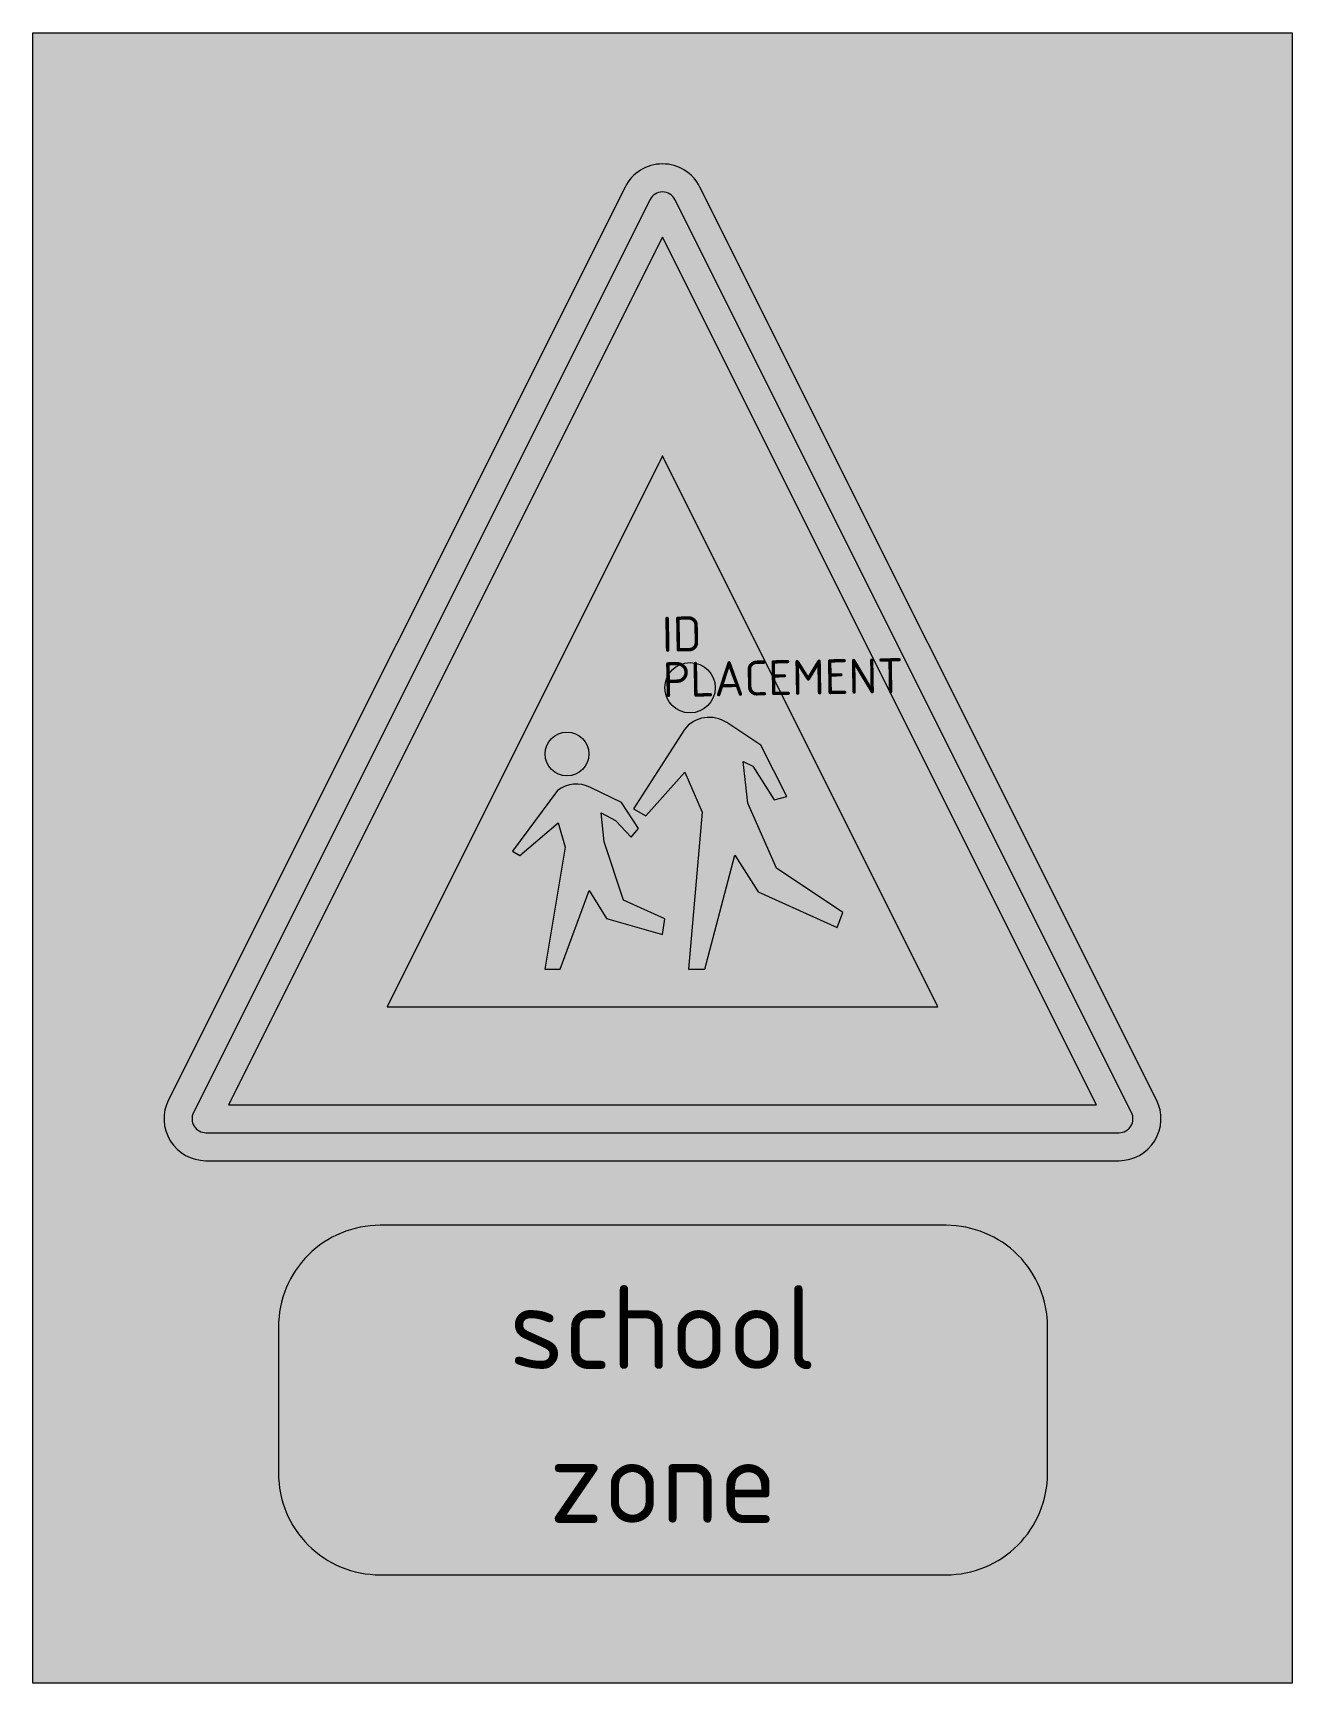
# Model space of a CAD drawing. Extents: x -4.5 to 4.5, y -7.3 to 4.5.
import ezdxf
from ezdxf.enums import TextEntityAlignment as Align

# ---------------------------------------------------------------- set-up
doc = ezdxf.new("R2010")
doc.units = 0
doc.styles.add('NLCS-ISO', font='NLCS-ISO.ttf', dxfattribs={"height": 0.25})
doc.styles.add('NLCS-RVV-M200-T25', font='NLCS-RVV.ttf')

msp = doc.modelspace()

# ---------------------------------------------------------------- hatches: boundary and pattern name
at = {"true_color": 0xc8e164}
h = msp.add_hatch(color=53, dxfattribs=at)
h.dxf.hatch_style = 1
h.paths.add_polyline_path([(4.502, 0), (1.968, 0), (3.533, -3.13, -0.557537), (3.265, -3.565), (-3.265, -3.565, -0.557537), (-3.533, -3.13), (-1.968, 0), (-4.502, 0), (-4.502, -7.301), (4.502, -7.301)])
h.paths.add_polyline_path([(2.754, -4.753), (2.754, -5.801, -0.414214), (2.028, -6.527), (-2.02, -6.527, -0.414214), (-2.746, -5.801), (-2.746, -4.753, -0.414214), (-2.02, -4.027), (2.028, -4.027, -0.414214)], flags=16)
h.paths.add_polyline_path([(4.502, 4.501), (-4.502, 4.501), (-4.502, 0), (-1.968, 0), (-0.268, 3.399, -0.618034), (0.268, 3.399), (1.968, 0), (4.502, 0)])
at = {"true_color": 0xbb1e10}
h = msp.add_hatch(color=22, dxfattribs=at)
h.dxf.hatch_style = 1
h.paths.add_polyline_path([(0, -3.365), (-3.265, -3.365, -0.557537), (-3.354, -3.22), (-0.089, 3.309, -0.284079), (0, 3.365), (0, 3.565, 0.284079), (-0.268, 3.399), (-3.533, -3.13, 0.557537), (-3.265, -3.565), (0, -3.565)])
h = msp.add_hatch(color=22, dxfattribs=at)
h.dxf.hatch_style = 1
h.paths.add_polyline_path([(3.533, -3.13), (0.268, 3.399, 0.284079), (0, 3.565), (0, 3.365, -0.284079), (0.089, 3.309), (3.354, -3.22, -0.557537), (3.265, -3.365), (0, -3.365), (0, -3.565), (3.265, -3.565, 0.557537)])
at = {"true_color": 0xf1f0ea}
h = msp.add_hatch(color=7, dxfattribs=at)
h.dxf.hatch_style = 1
h.paths.add_polyline_path([(0, 3.041), (0, 3.365, 0.284079), (-0.089, 3.309), (-3.354, -3.22, 0.557537), (-3.265, -3.365), (0, -3.365), (0, -3.165), (-3.103, -3.165)])
h = msp.add_hatch(color=7, dxfattribs=at)
h.dxf.hatch_style = 1
h.paths.add_polyline_path([(0.089, 3.309, 0.284079), (0, 3.365), (0, 3.041), (3.103, -3.165), (0, -3.165), (0, -3.365), (3.265, -3.365, 0.557537), (3.354, -3.22)])
at = {"true_color": 0xbb1e10}
h = msp.add_hatch(color=22, dxfattribs=at)
h.dxf.hatch_style = 1
h.paths.add_polyline_path([(0, 3.041), (-3.103, -3.165), (0, -3.165), (0, -2.465), (-1.97, -2.465), (0, 1.476)], flags=17)
h = msp.add_hatch(color=22, dxfattribs=at)
h.dxf.hatch_style = 1
h.paths.add_polyline_path([(0, 3.041), (0, 1.476), (1.97, -2.465), (0, -2.465), (0, -3.165), (3.103, -3.165)], flags=17)
at = {"true_color": 0xf1f0ea}
h = msp.add_hatch(color=7, dxfattribs=at)
h.dxf.hatch_style = 1
h.paths.add_polyline_path([(0, 1.476), (-1.97, -2.465), (1.97, -2.465)])
h.paths.add_polyline_path([(-0.527, -0.656, -1), (-0.839, -0.656, -1)], flags=16)
h.paths.add_polyline_path([(0.018, -0.182, -1), (0.377, -0.182, -1)], flags=16)
h.paths.add_polyline_path([(0.157, -0.48, -0.390016), (0.461, -0.432), (0.703, -0.593), (0.889, -0.96), (0.798, -0.983), (0.647, -0.744), (0.577, -0.709), (0.61, -1.008), (0.816, -1.473), (1.289, -1.79), (1.248, -1.896), (0.685, -1.642), (0.517, -1.38), (0.303, -2.195), (0.185, -2.195), (0.283, -1.071), (0.16, -0.787), (-0.119, -1.098), (-0.207, -1.048)], flags=16)
h.paths.add_polyline_path([(-0.514, -0.895), (-0.293, -1.003), (-0.172, -1.189), (-0.225, -1.252), (-0.336, -1.131), (-0.439, -1.078), (-0.416, -1.285), (-0.28, -1.702), (0.016, -1.835), (0.001, -1.946), (-0.401, -1.833), (-0.524, -1.632), (-0.733, -2.195), (-0.841, -2.195), (-0.695, -1.322), (-0.746, -1.149), (-1.02, -1.383), (-1.072, -1.35), (-0.751, -0.917, -0.282142)], flags=16)
at = {"true_color": 0x2a292a}
h = msp.add_hatch(color=250, dxfattribs=at)
h.dxf.hatch_style = 1
h.paths.add_polyline_path([(0.018, -0.182, 1), (0.377, -0.182, 1)])
h = msp.add_hatch(color=250, dxfattribs=at)
h.dxf.hatch_style = 1
h.paths.add_polyline_path([(0.577, -0.709), (0.647, -0.744), (0.798, -0.983), (0.889, -0.96), (0.703, -0.593), (0.461, -0.432, 0.390016), (0.157, -0.48), (-0.207, -1.048), (-0.119, -1.098), (0.16, -0.787), (0.283, -1.071), (0.185, -2.195), (0.303, -2.195), (0.517, -1.38), (0.685, -1.642), (1.248, -1.896), (1.289, -1.79), (0.816, -1.473), (0.61, -1.008)])
h = msp.add_hatch(color=250, dxfattribs=at)
h.dxf.hatch_style = 1
h.paths.add_polyline_path([(-0.527, -0.656, 1), (-0.839, -0.656, 1)])
h = msp.add_hatch(color=250, dxfattribs=at)
h.dxf.hatch_style = 1
h.paths.add_polyline_path([(-0.293, -1.003), (-0.514, -0.895, 0.282142), (-0.751, -0.917), (-1.072, -1.35), (-1.02, -1.383), (-0.746, -1.149), (-0.695, -1.322), (-0.841, -2.195), (-0.733, -2.195), (-0.524, -1.632), (-0.401, -1.833), (0.001, -1.946), (0.016, -1.835), (-0.28, -1.702), (-0.416, -1.285), (-0.439, -1.078), (-0.336, -1.131), (-0.225, -1.252), (-0.172, -1.189)])
at = {"true_color": 0xf1f0ea}
h = msp.add_hatch(color=7, dxfattribs=at)
h.dxf.hatch_style = 1
edge = h.paths.add_edge_path()
edge.add_line((2.754, -5.801), (2.754, -4.753))
edge.add_arc((2.028, -4.753), 0.726, 0, 90)
edge.add_line((2.028, -4.027), (-2.02, -4.027))
edge.add_arc((-2.02, -4.753), 0.726, 90, 180)
edge.add_line((-2.746, -4.753), (-2.746, -5.801))
edge.add_arc((-2.02, -5.801), 0.726, 180, 270)
edge.add_line((-2.02, -6.527), (2.028, -6.527))
edge.add_arc((2.028, -5.801), 0.726, 270, 360)

# ---------------------------------------------------------------- linework, layer by layer
at = {"color": 250, "lineweight": 0, "true_color": 0x2a292a}
msp.add_lwpolyline([(-4.502, 4.501), (4.502, 4.501), (4.502, -7.301), (-4.502, -7.301)], close=True, dxfattribs=at)
at = {"color": 22, "lineweight": 0, "true_color": 0xbb1e10}
msp.add_lwpolyline([(3.533, -3.13), (0.268, 3.399, 0.618034), (-0.268, 3.399), (-3.533, -3.13, 0.557537), (-3.265, -3.565), (3.265, -3.565, 0.557537)], format="xyb", close=True, dxfattribs=at)
at = {"color": 7, "lineweight": 0, "true_color": 0xf1f0ea}
msp.add_lwpolyline([(3.354, -3.22), (0.089, 3.309, 0.618034), (-0.089, 3.309), (-3.354, -3.22, 0.557537), (-3.265, -3.365), (3.265, -3.365, 0.557537)], format="xyb", close=True, dxfattribs=at)
for points in [[(3.103, -3.165), (0, 3.041), (-3.103, -3.165)], [(1.97, -2.465), (0, 1.476), (-1.97, -2.465)]]:
    msp.add_lwpolyline(points, close=True, dxfattribs=at)
at = {"color": 250, "lineweight": 0, "true_color": 0x2a292a}
for points in [[(1.289, -1.79), (0.816, -1.473), (0.61, -1.008), (0.577, -0.709), (0.647, -0.744), (0.798, -0.983), (0.889, -0.96), (0.703, -0.593), (0.461, -0.432, 0.390016), (0.157, -0.48), (-0.207, -1.048), (-0.119, -1.098), (0.16, -0.787), (0.283, -1.071), (0.185, -2.195), (0.303, -2.195), (0.517, -1.38), (0.685, -1.642), (1.248, -1.896)], [(-0.225, -1.252), (-0.172, -1.189), (-0.293, -1.003), (-0.514, -0.895, 0.282142), (-0.751, -0.917), (-1.072, -1.35), (-1.02, -1.383), (-0.746, -1.149), (-0.695, -1.322), (-0.841, -2.195), (-0.733, -2.195), (-0.524, -1.632), (-0.401, -1.833), (0.001, -1.946), (0.016, -1.835), (-0.28, -1.702), (-0.416, -1.285), (-0.439, -1.078), (-0.336, -1.131)], [(2.754, -5.801), (2.754, -4.753, 0.414214), (2.028, -4.027), (-2.02, -4.027, 0.414214), (-2.746, -4.753), (-2.746, -5.801, 0.414214), (-2.02, -6.527), (2.028, -6.527, 0.414214)]]:
    msp.add_lwpolyline(points, format="xyb", close=True, dxfattribs=at)
for centre, radius in [((0.197, -0.182), 0.18), ((-0.683, -0.656), 0.156)]:
    msp.add_circle(centre, radius, dxfattribs=at)

# ---------------------------------------------------------------- texts
at = {"color": 250, "true_color": 0x2a292a, "style": 'NLCS-RVV-M200-T25'}
for s, p in [('school', (0.004, -5.056)), ('zone', (0.004, -6.157))]:
    msp.add_text(s, height=0.6, dxfattribs=at).set_placement(p, align=Align.CENTER)
at = {"style": 'NLCS-ISO'}
msp.add_attdef('ID', text='', height=0.25, rotation=1, dxfattribs=at).set_placement((0, 0), align=Align.BOTTOM_LEFT)
msp.add_attdef('PLACEMENT', text='', height=0.25, rotation=1, dxfattribs=at).set_placement((0, 0), align=Align.TOP_LEFT)

doc.saveas('drawing.dxf')
